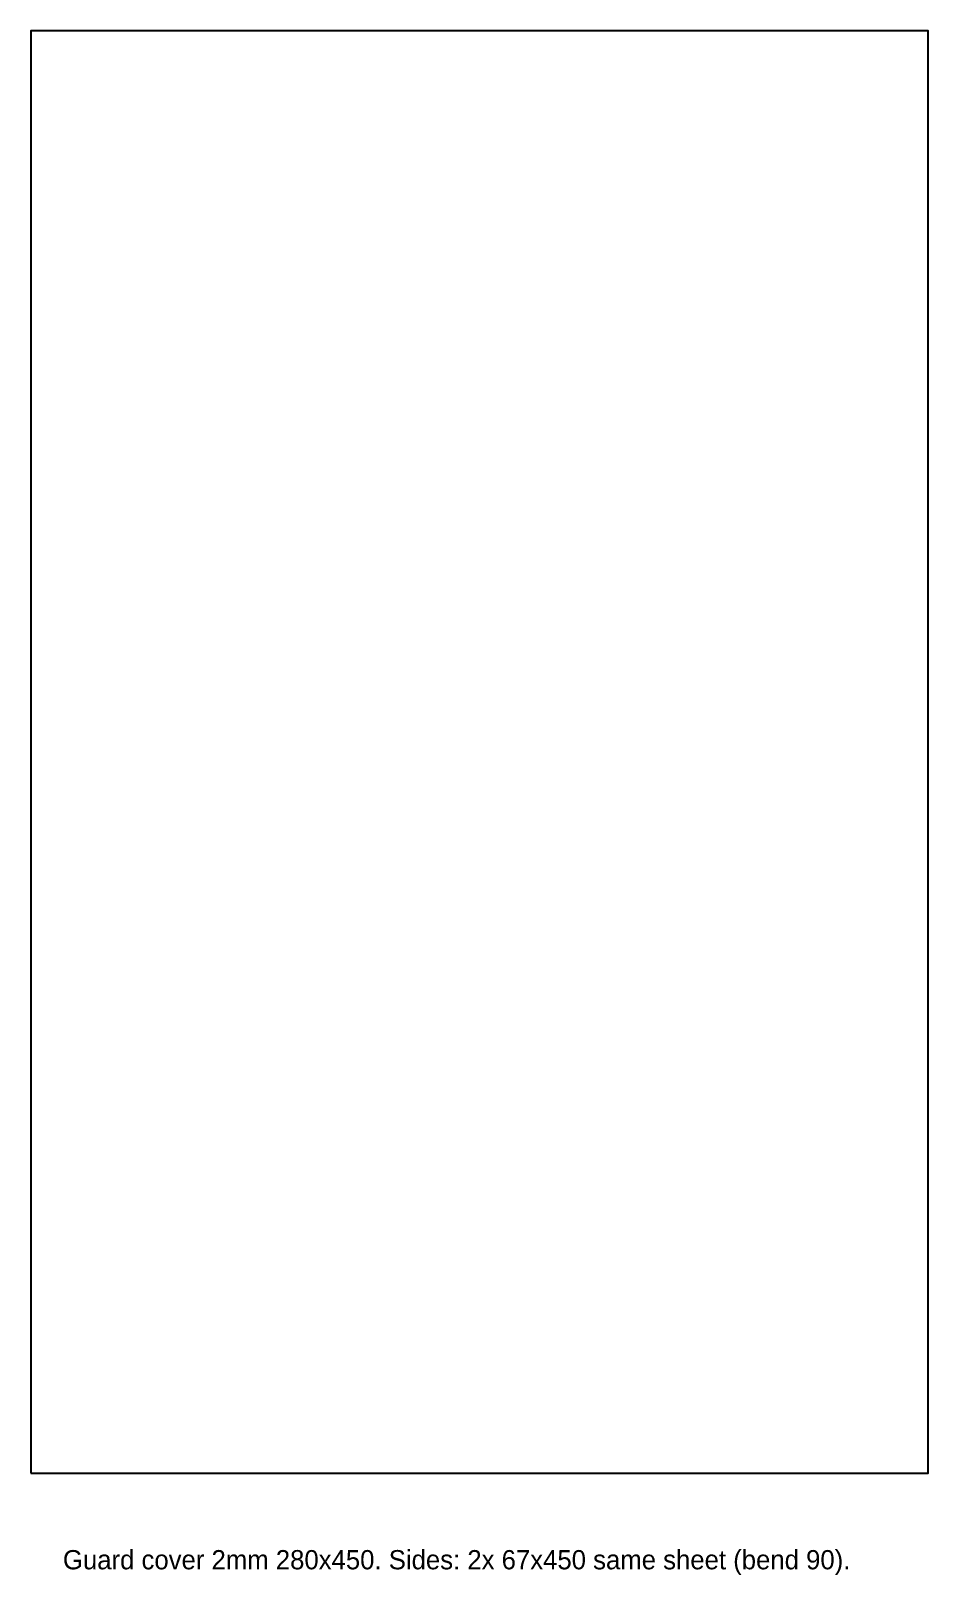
# Model space of a CAD drawing. Header units: metres. Extents: x -180 to 100, y 118 to 600.
import ezdxf

# ---------------------------------------------------------------- set-up
doc = ezdxf.new("R2010")
doc.units = ezdxf.units.M
doc.layers.add('CUT', color=7, linetype='Continuous')
doc.layers.add('NOTE', color=4, linetype='Continuous')

msp = doc.modelspace()

# ---------------------------------------------------------------- linework, layer by layer
at = {"layer": 'CUT'}
msp.add_lwpolyline([(-180, 150), (100, 150), (100, 600), (-180, 600)], close=True, dxfattribs=at)

# ---------------------------------------------------------------- texts
at = {"layer": 'NOTE'}
msp.add_text('Guard cover 2mm 280x450. Sides: 2x 67x450 same sheet (bend 90).', height=6, dxfattribs=at).set_placement((-170, 120))

doc.saveas('drawing.dxf')
